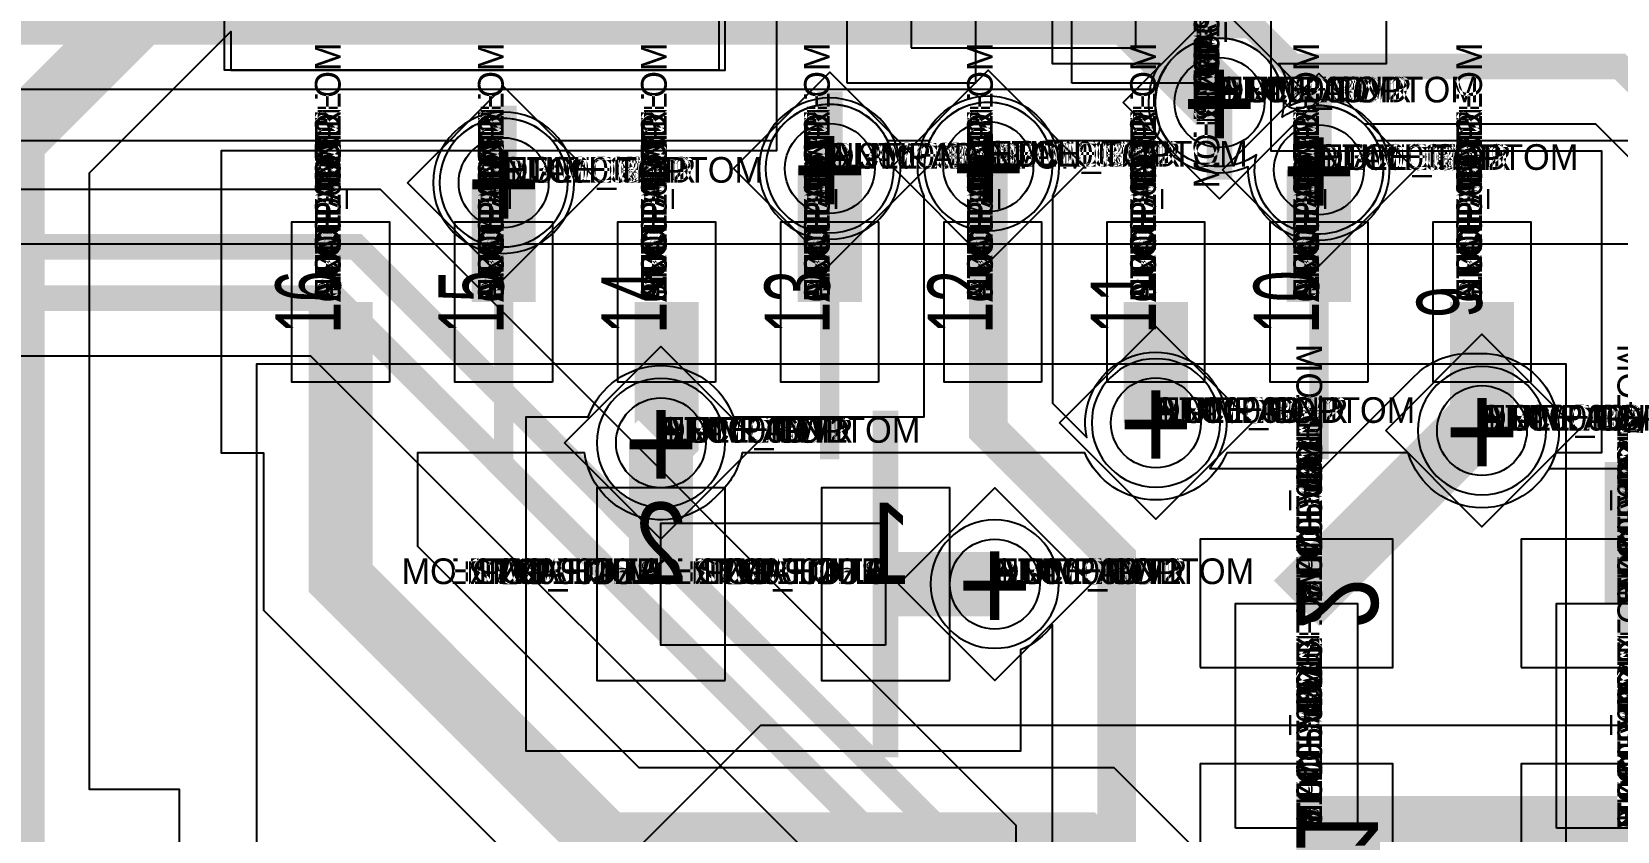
# Model space of a CAD drawing. Extents: x 0 to 323, y 0 to 320.
# Drawn here: x 97.61 to 109.96, y 222.28 to 228.51 of the extents above; entities that cross this region are included whole.
import ezdxf
from ezdxf.enums import TextEntityAlignment as Align

# ---------------------------------------------------------------- set-up
doc = ezdxf.new("R2010")
doc.units = 0
doc.header["$MEASUREMENT"] = 0
doc.layers.get('0').update_dxf_attribs({"linetype": 'CONTINUOUS'})
for name, color, linetype in [('CDN_FIGURES', 7, 'CONTINUOUS'), ('ETCH_BOTTOM', 7, 'CONTINUOUS'), ('ETCH_GND', 3, 'CONTINUOUS'), ('ETCH_INT1', 4, 'CONTINUOUS'), ('ETCH_INT2', 5, 'CONTINUOUS'), ('ETCH_PWR', 6, 'CONTINUOUS'), ('ETCH_TOP', 2, 'CONTINUOUS'), ('MANUFACTURING_NCLEGEND-1-6', 8, 'CONTINUOUS'), ('PACKAGE_GEOMETRY_ASSEMBLY_TOP', 11, 'CONTINUOUS'), ('PACKAGE_GEOMETRY_PIN_NUMBER', 9, 'CONTINUOUS')]:
    doc.layers.add(name, color=color, linetype=linetype)

# ---------------------------------------------------------------- blocks, each defined once
blk = doc.blocks.new('PAD_INFO')
for tag in ['SHAPE_TYPE', 'PAD_HEIGHT', 'PAD_LAYER', 'PAD_TYPE', 'PAD_WIDTH']:
    blk.add_attdef(tag, (0, 0), '', height=0.2)
at = {"flags": 2}
blk.add_attdef('CDN_TYPE', (0, 0), '', height=0.2, dxfattribs=at)
blk = doc.blocks.new('DRILL_INFO')
at = {"flags": 2}
blk.add_attdef('CDN_TYPE', (0, 0), '', height=0.2, dxfattribs=at)
for tag in ['FSHAPE', 'FCHAR', 'DRILL_HEIGHT', 'DIAMETER', 'PLATED', 'DRILL_WIDTH']:
    blk.add_attdef(tag, (0, 0), '', height=0.2)
blk = doc.blocks.new('VIA0700X0300')
at = {"layer": 'ETCH_BOTTOM'}
blk.add_circle((0, 0), 0.35, dxfattribs=at)
at = {"layer": 'ETCH_GND'}
blk.add_circle((0, 0), 0.35, dxfattribs=at)
at = {"layer": 'ETCH_INT1'}
blk.add_circle((0, 0), 0.35, dxfattribs=at)
at = {"layer": 'ETCH_INT2'}
blk.add_circle((0, 0), 0.35, dxfattribs=at)
at = {"layer": 'ETCH_PWR'}
blk.add_circle((0, 0), 0.35, dxfattribs=at)
at = {"layer": 'ETCH_TOP'}
blk.add_circle((0, 0), 0.35, dxfattribs=at)
ref = blk.add_blockref('PAD_INFO', (0, 0))
ref.add_attrib('PAD_LAYER', 'ETCH_TOP', (0, 0), dxfattribs={"height": 0.2})
ref.add_attrib('SHAPE_TYPE', 'NULL', (0, 0), dxfattribs={"height": 0.2})
ref.add_attrib('PAD_TYPE', 'ANTIPAD', (0, 0), dxfattribs={"height": 0.2})
ref.add_attrib('PAD_WIDTH', '0.000000', (0, 0), dxfattribs={"height": 0.2})
ref.add_attrib('PAD_HEIGHT', '0.000000', (0, 0), dxfattribs={"height": 0.2})
ref = blk.add_blockref('PAD_INFO', (0, 0))
ref.add_attrib('PAD_LAYER', 'ETCH_GND', (0, 0), dxfattribs={"height": 0.2})
ref.add_attrib('SHAPE_TYPE', 'NULL', (0, 0), dxfattribs={"height": 0.2})
ref.add_attrib('PAD_TYPE', 'ANTIPAD', (0, 0), dxfattribs={"height": 0.2})
ref.add_attrib('PAD_WIDTH', '0.000000', (0, 0), dxfattribs={"height": 0.2})
ref.add_attrib('PAD_HEIGHT', '0.000000', (0, 0), dxfattribs={"height": 0.2})
ref = blk.add_blockref('PAD_INFO', (0, 0))
ref.add_attrib('PAD_LAYER', 'ETCH_INT1', (0, 0), dxfattribs={"height": 0.2})
ref.add_attrib('SHAPE_TYPE', 'NULL', (0, 0), dxfattribs={"height": 0.2})
ref.add_attrib('PAD_TYPE', 'ANTIPAD', (0, 0), dxfattribs={"height": 0.2})
ref.add_attrib('PAD_WIDTH', '0.000000', (0, 0), dxfattribs={"height": 0.2})
ref.add_attrib('PAD_HEIGHT', '0.000000', (0, 0), dxfattribs={"height": 0.2})
ref = blk.add_blockref('PAD_INFO', (0, 0))
ref.add_attrib('PAD_LAYER', 'ETCH_INT2', (0, 0), dxfattribs={"height": 0.2})
ref.add_attrib('SHAPE_TYPE', 'NULL', (0, 0), dxfattribs={"height": 0.2})
ref.add_attrib('PAD_TYPE', 'ANTIPAD', (0, 0), dxfattribs={"height": 0.2})
ref.add_attrib('PAD_WIDTH', '0.000000', (0, 0), dxfattribs={"height": 0.2})
ref.add_attrib('PAD_HEIGHT', '0.000000', (0, 0), dxfattribs={"height": 0.2})
ref = blk.add_blockref('PAD_INFO', (0, 0))
ref.add_attrib('PAD_LAYER', 'ETCH_PWR', (0, 0), dxfattribs={"height": 0.2})
ref.add_attrib('SHAPE_TYPE', 'NULL', (0, 0), dxfattribs={"height": 0.2})
ref.add_attrib('PAD_TYPE', 'ANTIPAD', (0, 0), dxfattribs={"height": 0.2})
ref.add_attrib('PAD_WIDTH', '0.000000', (0, 0), dxfattribs={"height": 0.2})
ref.add_attrib('PAD_HEIGHT', '0.000000', (0, 0), dxfattribs={"height": 0.2})
ref = blk.add_blockref('PAD_INFO', (0, 0))
ref.add_attrib('PAD_LAYER', 'ETCH_BOTTOM', (0, 0), dxfattribs={"height": 0.2})
ref.add_attrib('SHAPE_TYPE', 'NULL', (0, 0), dxfattribs={"height": 0.2})
ref.add_attrib('PAD_TYPE', 'ANTIPAD', (0, 0), dxfattribs={"height": 0.2})
ref.add_attrib('PAD_WIDTH', '0.000000', (0, 0), dxfattribs={"height": 0.2})
ref.add_attrib('PAD_HEIGHT', '0.000000', (0, 0), dxfattribs={"height": 0.2})
ref = blk.add_blockref('PAD_INFO', (0, 0))
ref.add_attrib('PAD_LAYER', 'ETCH_TOP', (0, 0), dxfattribs={"height": 0.2})
ref.add_attrib('SHAPE_TYPE', 'NULL', (0, 0), dxfattribs={"height": 0.2})
ref.add_attrib('PAD_TYPE', 'THERMAL', (0, 0), dxfattribs={"height": 0.2})
ref.add_attrib('PAD_WIDTH', '0.000000', (0, 0), dxfattribs={"height": 0.2})
ref.add_attrib('PAD_HEIGHT', '0.000000', (0, 0), dxfattribs={"height": 0.2})
ref = blk.add_blockref('PAD_INFO', (0, 0))
ref.add_attrib('PAD_LAYER', 'ETCH_GND', (0, 0), dxfattribs={"height": 0.2})
ref.add_attrib('SHAPE_TYPE', 'NULL', (0, 0), dxfattribs={"height": 0.2})
ref.add_attrib('PAD_TYPE', 'THERMAL', (0, 0), dxfattribs={"height": 0.2})
ref.add_attrib('PAD_WIDTH', '0.000000', (0, 0), dxfattribs={"height": 0.2})
ref.add_attrib('PAD_HEIGHT', '0.000000', (0, 0), dxfattribs={"height": 0.2})
ref = blk.add_blockref('PAD_INFO', (0, 0))
ref.add_attrib('PAD_LAYER', 'ETCH_INT1', (0, 0), dxfattribs={"height": 0.2})
ref.add_attrib('SHAPE_TYPE', 'NULL', (0, 0), dxfattribs={"height": 0.2})
ref.add_attrib('PAD_TYPE', 'THERMAL', (0, 0), dxfattribs={"height": 0.2})
ref.add_attrib('PAD_WIDTH', '0.000000', (0, 0), dxfattribs={"height": 0.2})
ref.add_attrib('PAD_HEIGHT', '0.000000', (0, 0), dxfattribs={"height": 0.2})
ref = blk.add_blockref('PAD_INFO', (0, 0))
ref.add_attrib('PAD_LAYER', 'ETCH_INT2', (0, 0), dxfattribs={"height": 0.2})
ref.add_attrib('SHAPE_TYPE', 'NULL', (0, 0), dxfattribs={"height": 0.2})
ref.add_attrib('PAD_TYPE', 'THERMAL', (0, 0), dxfattribs={"height": 0.2})
ref.add_attrib('PAD_WIDTH', '0.000000', (0, 0), dxfattribs={"height": 0.2})
ref.add_attrib('PAD_HEIGHT', '0.000000', (0, 0), dxfattribs={"height": 0.2})
ref = blk.add_blockref('PAD_INFO', (0, 0))
ref.add_attrib('PAD_LAYER', 'ETCH_PWR', (0, 0), dxfattribs={"height": 0.2})
ref.add_attrib('SHAPE_TYPE', 'NULL', (0, 0), dxfattribs={"height": 0.2})
ref.add_attrib('PAD_TYPE', 'THERMAL', (0, 0), dxfattribs={"height": 0.2})
ref.add_attrib('PAD_WIDTH', '0.000000', (0, 0), dxfattribs={"height": 0.2})
ref.add_attrib('PAD_HEIGHT', '0.000000', (0, 0), dxfattribs={"height": 0.2})
ref = blk.add_blockref('PAD_INFO', (0, 0))
ref.add_attrib('PAD_LAYER', 'ETCH_BOTTOM', (0, 0), dxfattribs={"height": 0.2})
ref.add_attrib('SHAPE_TYPE', 'NULL', (0, 0), dxfattribs={"height": 0.2})
ref.add_attrib('PAD_TYPE', 'THERMAL', (0, 0), dxfattribs={"height": 0.2})
ref.add_attrib('PAD_WIDTH', '0.000000', (0, 0), dxfattribs={"height": 0.2})
ref.add_attrib('PAD_HEIGHT', '0.000000', (0, 0), dxfattribs={"height": 0.2})
ref = blk.add_blockref('PAD_INFO', (0, 0))
ref.add_attrib('PAD_LAYER', 'ETCH_TOP', (0, 0), dxfattribs={"height": 0.2})
ref.add_attrib('SHAPE_TYPE', 'CIRCLE', (0, 0), dxfattribs={"height": 0.2})
ref.add_attrib('PAD_TYPE', 'REGULAR', (0, 0), dxfattribs={"height": 0.2})
ref.add_attrib('PAD_WIDTH', '0.700000', (0, 0), dxfattribs={"height": 0.2})
ref.add_attrib('PAD_HEIGHT', '0.700000', (0, 0), dxfattribs={"height": 0.2})
ref = blk.add_blockref('PAD_INFO', (0, 0))
ref.add_attrib('PAD_LAYER', 'ETCH_GND', (0, 0), dxfattribs={"height": 0.2})
ref.add_attrib('SHAPE_TYPE', 'CIRCLE', (0, 0), dxfattribs={"height": 0.2})
ref.add_attrib('PAD_TYPE', 'REGULAR', (0, 0), dxfattribs={"height": 0.2})
ref.add_attrib('PAD_WIDTH', '0.700000', (0, 0), dxfattribs={"height": 0.2})
ref.add_attrib('PAD_HEIGHT', '0.700000', (0, 0), dxfattribs={"height": 0.2})
ref = blk.add_blockref('PAD_INFO', (0, 0))
ref.add_attrib('PAD_LAYER', 'ETCH_INT1', (0, 0), dxfattribs={"height": 0.2})
ref.add_attrib('SHAPE_TYPE', 'CIRCLE', (0, 0), dxfattribs={"height": 0.2})
ref.add_attrib('PAD_TYPE', 'REGULAR', (0, 0), dxfattribs={"height": 0.2})
ref.add_attrib('PAD_WIDTH', '0.700000', (0, 0), dxfattribs={"height": 0.2})
ref.add_attrib('PAD_HEIGHT', '0.700000', (0, 0), dxfattribs={"height": 0.2})
ref = blk.add_blockref('PAD_INFO', (0, 0))
ref.add_attrib('PAD_LAYER', 'ETCH_INT2', (0, 0), dxfattribs={"height": 0.2})
ref.add_attrib('SHAPE_TYPE', 'CIRCLE', (0, 0), dxfattribs={"height": 0.2})
ref.add_attrib('PAD_TYPE', 'REGULAR', (0, 0), dxfattribs={"height": 0.2})
ref.add_attrib('PAD_WIDTH', '0.700000', (0, 0), dxfattribs={"height": 0.2})
ref.add_attrib('PAD_HEIGHT', '0.700000', (0, 0), dxfattribs={"height": 0.2})
ref = blk.add_blockref('PAD_INFO', (0, 0))
ref.add_attrib('PAD_LAYER', 'ETCH_PWR', (0, 0), dxfattribs={"height": 0.2})
ref.add_attrib('SHAPE_TYPE', 'CIRCLE', (0, 0), dxfattribs={"height": 0.2})
ref.add_attrib('PAD_TYPE', 'REGULAR', (0, 0), dxfattribs={"height": 0.2})
ref.add_attrib('PAD_WIDTH', '0.700000', (0, 0), dxfattribs={"height": 0.2})
ref.add_attrib('PAD_HEIGHT', '0.700000', (0, 0), dxfattribs={"height": 0.2})
ref = blk.add_blockref('PAD_INFO', (0, 0))
ref.add_attrib('PAD_LAYER', 'ETCH_BOTTOM', (0, 0), dxfattribs={"height": 0.2})
ref.add_attrib('SHAPE_TYPE', 'CIRCLE', (0, 0), dxfattribs={"height": 0.2})
ref.add_attrib('PAD_TYPE', 'REGULAR', (0, 0), dxfattribs={"height": 0.2})
ref.add_attrib('PAD_WIDTH', '0.700000', (0, 0), dxfattribs={"height": 0.2})
ref.add_attrib('PAD_HEIGHT', '0.700000', (0, 0), dxfattribs={"height": 0.2})
ref = blk.add_blockref('DRILL_INFO', (0, 0))
ref.add_attrib('DIAMETER', '0.300000', (0, 0), dxfattribs={"height": 0.2})
ref.add_attrib('PLATED', 'PLATED', (0, 0), dxfattribs={"height": 0.2})
ref.add_attrib('FSHAPE', 'DIAMOND', (0, 0), dxfattribs={"height": 0.2})
ref.add_attrib('FCHAR', '+', (0, 0), dxfattribs={"height": 0.2})
ref.add_attrib('DRILL_WIDTH', '1.500000', (0, 0), dxfattribs={"height": 0.2})
ref.add_attrib('DRILL_HEIGHT', '1.500000', (0, 0), dxfattribs={"height": 0.2})
for tag in ['CDN_TYPE', 'PIN']:
    blk.add_attdef(tag, (0, 0), '', height=0.2)
at = {"flags": 2}
for tag in ['PSTKNAME', 'BBV']:
    blk.add_attdef(tag, (0, 0), '', height=0.2, dxfattribs=at)
blk = doc.blocks.new('FIGURE_DIAMOND')
at = {"layer": 'CDN_FIGURES'}
blk.add_lwpolyline([(-0.5, 0), (0, 0.5), (0.5, 0), (0, -0.5)], close=True, dxfattribs=at)
blk = doc.blocks.new('RC1000X1500TS')
at = {"layer": 'ETCH_TOP'}
blk.add_lwpolyline([(-0.5, -0.75), (-0.5, 0.75), (0.5, 0.75), (0.5, -0.75)], close=True, dxfattribs=at)
ref = blk.add_blockref('PAD_INFO', (0, 0))
ref.add_attrib('PAD_LAYER', 'ETCH_TOP', (0, 0), dxfattribs={"height": 0.2})
ref.add_attrib('SHAPE_TYPE', 'NULL', (0, 0), dxfattribs={"height": 0.2})
ref.add_attrib('PAD_TYPE', 'ANTIPAD', (0, 0), dxfattribs={"height": 0.2})
ref.add_attrib('PAD_WIDTH', '0.000000', (0, 0), dxfattribs={"height": 0.2})
ref.add_attrib('PAD_HEIGHT', '0.000000', (0, 0), dxfattribs={"height": 0.2})
ref = blk.add_blockref('PAD_INFO', (0, 0))
ref.add_attrib('PAD_LAYER', 'ETCH_GND', (0, 0), dxfattribs={"height": 0.2})
ref.add_attrib('SHAPE_TYPE', 'NULL', (0, 0), dxfattribs={"height": 0.2})
ref.add_attrib('PAD_TYPE', 'ANTIPAD', (0, 0), dxfattribs={"height": 0.2})
ref.add_attrib('PAD_WIDTH', '0.000000', (0, 0), dxfattribs={"height": 0.2})
ref.add_attrib('PAD_HEIGHT', '0.000000', (0, 0), dxfattribs={"height": 0.2})
ref = blk.add_blockref('PAD_INFO', (0, 0))
ref.add_attrib('PAD_LAYER', 'ETCH_INT1', (0, 0), dxfattribs={"height": 0.2})
ref.add_attrib('SHAPE_TYPE', 'NULL', (0, 0), dxfattribs={"height": 0.2})
ref.add_attrib('PAD_TYPE', 'ANTIPAD', (0, 0), dxfattribs={"height": 0.2})
ref.add_attrib('PAD_WIDTH', '0.000000', (0, 0), dxfattribs={"height": 0.2})
ref.add_attrib('PAD_HEIGHT', '0.000000', (0, 0), dxfattribs={"height": 0.2})
ref = blk.add_blockref('PAD_INFO', (0, 0))
ref.add_attrib('PAD_LAYER', 'ETCH_INT2', (0, 0), dxfattribs={"height": 0.2})
ref.add_attrib('SHAPE_TYPE', 'NULL', (0, 0), dxfattribs={"height": 0.2})
ref.add_attrib('PAD_TYPE', 'ANTIPAD', (0, 0), dxfattribs={"height": 0.2})
ref.add_attrib('PAD_WIDTH', '0.000000', (0, 0), dxfattribs={"height": 0.2})
ref.add_attrib('PAD_HEIGHT', '0.000000', (0, 0), dxfattribs={"height": 0.2})
ref = blk.add_blockref('PAD_INFO', (0, 0))
ref.add_attrib('PAD_LAYER', 'ETCH_PWR', (0, 0), dxfattribs={"height": 0.2})
ref.add_attrib('SHAPE_TYPE', 'NULL', (0, 0), dxfattribs={"height": 0.2})
ref.add_attrib('PAD_TYPE', 'ANTIPAD', (0, 0), dxfattribs={"height": 0.2})
ref.add_attrib('PAD_WIDTH', '0.000000', (0, 0), dxfattribs={"height": 0.2})
ref.add_attrib('PAD_HEIGHT', '0.000000', (0, 0), dxfattribs={"height": 0.2})
ref = blk.add_blockref('PAD_INFO', (0, 0))
ref.add_attrib('PAD_LAYER', 'ETCH_BOTTOM', (0, 0), dxfattribs={"height": 0.2})
ref.add_attrib('SHAPE_TYPE', 'NULL', (0, 0), dxfattribs={"height": 0.2})
ref.add_attrib('PAD_TYPE', 'ANTIPAD', (0, 0), dxfattribs={"height": 0.2})
ref.add_attrib('PAD_WIDTH', '0.000000', (0, 0), dxfattribs={"height": 0.2})
ref.add_attrib('PAD_HEIGHT', '0.000000', (0, 0), dxfattribs={"height": 0.2})
ref = blk.add_blockref('PAD_INFO', (0, 0))
ref.add_attrib('PAD_LAYER', 'ETCH_TOP', (0, 0), dxfattribs={"height": 0.2})
ref.add_attrib('SHAPE_TYPE', 'NULL', (0, 0), dxfattribs={"height": 0.2})
ref.add_attrib('PAD_TYPE', 'THERMAL', (0, 0), dxfattribs={"height": 0.2})
ref.add_attrib('PAD_WIDTH', '0.000000', (0, 0), dxfattribs={"height": 0.2})
ref.add_attrib('PAD_HEIGHT', '0.000000', (0, 0), dxfattribs={"height": 0.2})
ref = blk.add_blockref('PAD_INFO', (0, 0))
ref.add_attrib('PAD_LAYER', 'ETCH_GND', (0, 0), dxfattribs={"height": 0.2})
ref.add_attrib('SHAPE_TYPE', 'NULL', (0, 0), dxfattribs={"height": 0.2})
ref.add_attrib('PAD_TYPE', 'THERMAL', (0, 0), dxfattribs={"height": 0.2})
ref.add_attrib('PAD_WIDTH', '0.000000', (0, 0), dxfattribs={"height": 0.2})
ref.add_attrib('PAD_HEIGHT', '0.000000', (0, 0), dxfattribs={"height": 0.2})
ref = blk.add_blockref('PAD_INFO', (0, 0))
ref.add_attrib('PAD_LAYER', 'ETCH_INT1', (0, 0), dxfattribs={"height": 0.2})
ref.add_attrib('SHAPE_TYPE', 'NULL', (0, 0), dxfattribs={"height": 0.2})
ref.add_attrib('PAD_TYPE', 'THERMAL', (0, 0), dxfattribs={"height": 0.2})
ref.add_attrib('PAD_WIDTH', '0.000000', (0, 0), dxfattribs={"height": 0.2})
ref.add_attrib('PAD_HEIGHT', '0.000000', (0, 0), dxfattribs={"height": 0.2})
ref = blk.add_blockref('PAD_INFO', (0, 0))
ref.add_attrib('PAD_LAYER', 'ETCH_INT2', (0, 0), dxfattribs={"height": 0.2})
ref.add_attrib('SHAPE_TYPE', 'NULL', (0, 0), dxfattribs={"height": 0.2})
ref.add_attrib('PAD_TYPE', 'THERMAL', (0, 0), dxfattribs={"height": 0.2})
ref.add_attrib('PAD_WIDTH', '0.000000', (0, 0), dxfattribs={"height": 0.2})
ref.add_attrib('PAD_HEIGHT', '0.000000', (0, 0), dxfattribs={"height": 0.2})
ref = blk.add_blockref('PAD_INFO', (0, 0))
ref.add_attrib('PAD_LAYER', 'ETCH_PWR', (0, 0), dxfattribs={"height": 0.2})
ref.add_attrib('SHAPE_TYPE', 'NULL', (0, 0), dxfattribs={"height": 0.2})
ref.add_attrib('PAD_TYPE', 'THERMAL', (0, 0), dxfattribs={"height": 0.2})
ref.add_attrib('PAD_WIDTH', '0.000000', (0, 0), dxfattribs={"height": 0.2})
ref.add_attrib('PAD_HEIGHT', '0.000000', (0, 0), dxfattribs={"height": 0.2})
ref = blk.add_blockref('PAD_INFO', (0, 0))
ref.add_attrib('PAD_LAYER', 'ETCH_BOTTOM', (0, 0), dxfattribs={"height": 0.2})
ref.add_attrib('SHAPE_TYPE', 'NULL', (0, 0), dxfattribs={"height": 0.2})
ref.add_attrib('PAD_TYPE', 'THERMAL', (0, 0), dxfattribs={"height": 0.2})
ref.add_attrib('PAD_WIDTH', '0.000000', (0, 0), dxfattribs={"height": 0.2})
ref.add_attrib('PAD_HEIGHT', '0.000000', (0, 0), dxfattribs={"height": 0.2})
ref = blk.add_blockref('PAD_INFO', (0, 0))
ref.add_attrib('PAD_LAYER', 'ETCH_GND', (0, 0), dxfattribs={"height": 0.2})
ref.add_attrib('SHAPE_TYPE', 'NULL', (0, 0), dxfattribs={"height": 0.2})
ref.add_attrib('PAD_TYPE', 'REGULAR', (0, 0), dxfattribs={"height": 0.2})
ref.add_attrib('PAD_WIDTH', '0.000000', (0, 0), dxfattribs={"height": 0.2})
ref.add_attrib('PAD_HEIGHT', '0.000000', (0, 0), dxfattribs={"height": 0.2})
ref = blk.add_blockref('PAD_INFO', (0, 0))
ref.add_attrib('PAD_LAYER', 'ETCH_INT1', (0, 0), dxfattribs={"height": 0.2})
ref.add_attrib('SHAPE_TYPE', 'NULL', (0, 0), dxfattribs={"height": 0.2})
ref.add_attrib('PAD_TYPE', 'REGULAR', (0, 0), dxfattribs={"height": 0.2})
ref.add_attrib('PAD_WIDTH', '0.000000', (0, 0), dxfattribs={"height": 0.2})
ref.add_attrib('PAD_HEIGHT', '0.000000', (0, 0), dxfattribs={"height": 0.2})
ref = blk.add_blockref('PAD_INFO', (0, 0))
ref.add_attrib('PAD_LAYER', 'ETCH_INT2', (0, 0), dxfattribs={"height": 0.2})
ref.add_attrib('SHAPE_TYPE', 'NULL', (0, 0), dxfattribs={"height": 0.2})
ref.add_attrib('PAD_TYPE', 'REGULAR', (0, 0), dxfattribs={"height": 0.2})
ref.add_attrib('PAD_WIDTH', '0.000000', (0, 0), dxfattribs={"height": 0.2})
ref.add_attrib('PAD_HEIGHT', '0.000000', (0, 0), dxfattribs={"height": 0.2})
ref = blk.add_blockref('PAD_INFO', (0, 0))
ref.add_attrib('PAD_LAYER', 'ETCH_PWR', (0, 0), dxfattribs={"height": 0.2})
ref.add_attrib('SHAPE_TYPE', 'NULL', (0, 0), dxfattribs={"height": 0.2})
ref.add_attrib('PAD_TYPE', 'REGULAR', (0, 0), dxfattribs={"height": 0.2})
ref.add_attrib('PAD_WIDTH', '0.000000', (0, 0), dxfattribs={"height": 0.2})
ref.add_attrib('PAD_HEIGHT', '0.000000', (0, 0), dxfattribs={"height": 0.2})
ref = blk.add_blockref('PAD_INFO', (0, 0))
ref.add_attrib('PAD_LAYER', 'ETCH_BOTTOM', (0, 0), dxfattribs={"height": 0.2})
ref.add_attrib('SHAPE_TYPE', 'NULL', (0, 0), dxfattribs={"height": 0.2})
ref.add_attrib('PAD_TYPE', 'REGULAR', (0, 0), dxfattribs={"height": 0.2})
ref.add_attrib('PAD_WIDTH', '0.000000', (0, 0), dxfattribs={"height": 0.2})
ref.add_attrib('PAD_HEIGHT', '0.000000', (0, 0), dxfattribs={"height": 0.2})
ref = blk.add_blockref('DRILL_INFO', (0, 0))
ref.add_attrib('DIAMETER', '0.000000', (0, 0), dxfattribs={"height": 0.2})
ref.add_attrib('PLATED', 'PLATED', (0, 0), dxfattribs={"height": 0.2})
ref.add_attrib('FSHAPE', 'NULL', (0, 0), dxfattribs={"height": 0.2})
ref.add_attrib('DRILL_WIDTH', '0.000000', (0, 0), dxfattribs={"height": 0.2})
ref.add_attrib('DRILL_HEIGHT', '0.000000', (0, 0), dxfattribs={"height": 0.2})
ref = blk.add_blockref('PAD_INFO', (0, 0))
ref.add_attrib('PAD_LAYER', 'ETCH_TOP', (0, 0), dxfattribs={"height": 0.2})
ref.add_attrib('SHAPE_TYPE', 'RECTANGLE', (0, 0), dxfattribs={"height": 0.2})
ref.add_attrib('PAD_TYPE', 'REGULAR', (0, 0), dxfattribs={"height": 0.2})
ref.add_attrib('PAD_WIDTH', '1.000000', (0, 0), dxfattribs={"height": 0.2})
ref.add_attrib('PAD_HEIGHT', '1.500000', (0, 0), dxfattribs={"height": 0.2})
for tag in ['CDN_TYPE', 'PIN']:
    blk.add_attdef(tag, (0, 0), '', height=0.2)
at = {"flags": 2}
for tag in ['PSTKNAME', 'BBV']:
    blk.add_attdef(tag, (0, 0), '', height=0.2, dxfattribs=at)
blk = doc.blocks.new('F56')
at = {"layer": 'PACKAGE_GEOMETRY_ASSEMBLY_TOP'}
blk.add_lwpolyline([(0, -0.475), (1.75, -0.475), (1.75, 0.475), (0, 0.475)], close=True, dxfattribs=at)
at = {"layer": 'ETCH_TOP'}
ref = blk.add_blockref('RC1000X1500TS', (0, 0), dxfattribs=at)
ref.add_attrib('CDN_TYPE', 'PIN', (0, 0), dxfattribs={"height": 0.2})
ref.add_attrib('PIN', '1', (0, 0), dxfattribs={"height": 0.2})
ref = blk.add_blockref('RC1000X1500TS', (1.75, 0), dxfattribs=at)
ref.add_attrib('CDN_TYPE', 'PIN', (0, 0), dxfattribs={"height": 0.2})
ref.add_attrib('PIN', '2', (0, 0), dxfattribs={"height": 0.2})
at = {"flags": 2}
for tag in ['SYMBOL_TYPE', 'CDN_TYPE', 'REFDES']:
    blk.add_attdef(tag, (0, 0), '', height=0.2, dxfattribs=at)
blk = doc.blocks.new('RC1250X0760TS')
at = {"layer": 'ETCH_TOP'}
blk.add_lwpolyline([(-0.625, -0.38), (-0.625, 0.38), (0.625, 0.38), (0.625, -0.38)], close=True, dxfattribs=at)
ref = blk.add_blockref('PAD_INFO', (0, 0))
ref.add_attrib('PAD_LAYER', 'ETCH_TOP', (0, 0), dxfattribs={"height": 0.2})
ref.add_attrib('SHAPE_TYPE', 'NULL', (0, 0), dxfattribs={"height": 0.2})
ref.add_attrib('PAD_TYPE', 'ANTIPAD', (0, 0), dxfattribs={"height": 0.2})
ref.add_attrib('PAD_WIDTH', '0.000000', (0, 0), dxfattribs={"height": 0.2})
ref.add_attrib('PAD_HEIGHT', '0.000000', (0, 0), dxfattribs={"height": 0.2})
ref = blk.add_blockref('PAD_INFO', (0, 0))
ref.add_attrib('PAD_LAYER', 'ETCH_GND', (0, 0), dxfattribs={"height": 0.2})
ref.add_attrib('SHAPE_TYPE', 'NULL', (0, 0), dxfattribs={"height": 0.2})
ref.add_attrib('PAD_TYPE', 'ANTIPAD', (0, 0), dxfattribs={"height": 0.2})
ref.add_attrib('PAD_WIDTH', '0.000000', (0, 0), dxfattribs={"height": 0.2})
ref.add_attrib('PAD_HEIGHT', '0.000000', (0, 0), dxfattribs={"height": 0.2})
ref = blk.add_blockref('PAD_INFO', (0, 0))
ref.add_attrib('PAD_LAYER', 'ETCH_INT1', (0, 0), dxfattribs={"height": 0.2})
ref.add_attrib('SHAPE_TYPE', 'NULL', (0, 0), dxfattribs={"height": 0.2})
ref.add_attrib('PAD_TYPE', 'ANTIPAD', (0, 0), dxfattribs={"height": 0.2})
ref.add_attrib('PAD_WIDTH', '0.000000', (0, 0), dxfattribs={"height": 0.2})
ref.add_attrib('PAD_HEIGHT', '0.000000', (0, 0), dxfattribs={"height": 0.2})
ref = blk.add_blockref('PAD_INFO', (0, 0))
ref.add_attrib('PAD_LAYER', 'ETCH_INT2', (0, 0), dxfattribs={"height": 0.2})
ref.add_attrib('SHAPE_TYPE', 'NULL', (0, 0), dxfattribs={"height": 0.2})
ref.add_attrib('PAD_TYPE', 'ANTIPAD', (0, 0), dxfattribs={"height": 0.2})
ref.add_attrib('PAD_WIDTH', '0.000000', (0, 0), dxfattribs={"height": 0.2})
ref.add_attrib('PAD_HEIGHT', '0.000000', (0, 0), dxfattribs={"height": 0.2})
ref = blk.add_blockref('PAD_INFO', (0, 0))
ref.add_attrib('PAD_LAYER', 'ETCH_PWR', (0, 0), dxfattribs={"height": 0.2})
ref.add_attrib('SHAPE_TYPE', 'NULL', (0, 0), dxfattribs={"height": 0.2})
ref.add_attrib('PAD_TYPE', 'ANTIPAD', (0, 0), dxfattribs={"height": 0.2})
ref.add_attrib('PAD_WIDTH', '0.000000', (0, 0), dxfattribs={"height": 0.2})
ref.add_attrib('PAD_HEIGHT', '0.000000', (0, 0), dxfattribs={"height": 0.2})
ref = blk.add_blockref('PAD_INFO', (0, 0))
ref.add_attrib('PAD_LAYER', 'ETCH_BOTTOM', (0, 0), dxfattribs={"height": 0.2})
ref.add_attrib('SHAPE_TYPE', 'NULL', (0, 0), dxfattribs={"height": 0.2})
ref.add_attrib('PAD_TYPE', 'ANTIPAD', (0, 0), dxfattribs={"height": 0.2})
ref.add_attrib('PAD_WIDTH', '0.000000', (0, 0), dxfattribs={"height": 0.2})
ref.add_attrib('PAD_HEIGHT', '0.000000', (0, 0), dxfattribs={"height": 0.2})
ref = blk.add_blockref('PAD_INFO', (0, 0))
ref.add_attrib('PAD_LAYER', 'ETCH_TOP', (0, 0), dxfattribs={"height": 0.2})
ref.add_attrib('SHAPE_TYPE', 'NULL', (0, 0), dxfattribs={"height": 0.2})
ref.add_attrib('PAD_TYPE', 'THERMAL', (0, 0), dxfattribs={"height": 0.2})
ref.add_attrib('PAD_WIDTH', '0.000000', (0, 0), dxfattribs={"height": 0.2})
ref.add_attrib('PAD_HEIGHT', '0.000000', (0, 0), dxfattribs={"height": 0.2})
ref = blk.add_blockref('PAD_INFO', (0, 0))
ref.add_attrib('PAD_LAYER', 'ETCH_GND', (0, 0), dxfattribs={"height": 0.2})
ref.add_attrib('SHAPE_TYPE', 'NULL', (0, 0), dxfattribs={"height": 0.2})
ref.add_attrib('PAD_TYPE', 'THERMAL', (0, 0), dxfattribs={"height": 0.2})
ref.add_attrib('PAD_WIDTH', '0.000000', (0, 0), dxfattribs={"height": 0.2})
ref.add_attrib('PAD_HEIGHT', '0.000000', (0, 0), dxfattribs={"height": 0.2})
ref = blk.add_blockref('PAD_INFO', (0, 0))
ref.add_attrib('PAD_LAYER', 'ETCH_INT1', (0, 0), dxfattribs={"height": 0.2})
ref.add_attrib('SHAPE_TYPE', 'NULL', (0, 0), dxfattribs={"height": 0.2})
ref.add_attrib('PAD_TYPE', 'THERMAL', (0, 0), dxfattribs={"height": 0.2})
ref.add_attrib('PAD_WIDTH', '0.000000', (0, 0), dxfattribs={"height": 0.2})
ref.add_attrib('PAD_HEIGHT', '0.000000', (0, 0), dxfattribs={"height": 0.2})
ref = blk.add_blockref('PAD_INFO', (0, 0))
ref.add_attrib('PAD_LAYER', 'ETCH_INT2', (0, 0), dxfattribs={"height": 0.2})
ref.add_attrib('SHAPE_TYPE', 'NULL', (0, 0), dxfattribs={"height": 0.2})
ref.add_attrib('PAD_TYPE', 'THERMAL', (0, 0), dxfattribs={"height": 0.2})
ref.add_attrib('PAD_WIDTH', '0.000000', (0, 0), dxfattribs={"height": 0.2})
ref.add_attrib('PAD_HEIGHT', '0.000000', (0, 0), dxfattribs={"height": 0.2})
ref = blk.add_blockref('PAD_INFO', (0, 0))
ref.add_attrib('PAD_LAYER', 'ETCH_PWR', (0, 0), dxfattribs={"height": 0.2})
ref.add_attrib('SHAPE_TYPE', 'NULL', (0, 0), dxfattribs={"height": 0.2})
ref.add_attrib('PAD_TYPE', 'THERMAL', (0, 0), dxfattribs={"height": 0.2})
ref.add_attrib('PAD_WIDTH', '0.000000', (0, 0), dxfattribs={"height": 0.2})
ref.add_attrib('PAD_HEIGHT', '0.000000', (0, 0), dxfattribs={"height": 0.2})
ref = blk.add_blockref('PAD_INFO', (0, 0))
ref.add_attrib('PAD_LAYER', 'ETCH_BOTTOM', (0, 0), dxfattribs={"height": 0.2})
ref.add_attrib('SHAPE_TYPE', 'NULL', (0, 0), dxfattribs={"height": 0.2})
ref.add_attrib('PAD_TYPE', 'THERMAL', (0, 0), dxfattribs={"height": 0.2})
ref.add_attrib('PAD_WIDTH', '0.000000', (0, 0), dxfattribs={"height": 0.2})
ref.add_attrib('PAD_HEIGHT', '0.000000', (0, 0), dxfattribs={"height": 0.2})
ref = blk.add_blockref('PAD_INFO', (0, 0))
ref.add_attrib('PAD_LAYER', 'ETCH_TOP', (0, 0), dxfattribs={"height": 0.2})
ref.add_attrib('SHAPE_TYPE', 'RECTANGLE', (0, 0), dxfattribs={"height": 0.2})
ref.add_attrib('PAD_TYPE', 'REGULAR', (0, 0), dxfattribs={"height": 0.2})
ref.add_attrib('PAD_WIDTH', '1.250000', (0, 0), dxfattribs={"height": 0.2})
ref.add_attrib('PAD_HEIGHT', '0.760000', (0, 0), dxfattribs={"height": 0.2})
ref = blk.add_blockref('PAD_INFO', (0, 0))
ref.add_attrib('PAD_LAYER', 'ETCH_GND', (0, 0), dxfattribs={"height": 0.2})
ref.add_attrib('SHAPE_TYPE', 'NULL', (0, 0), dxfattribs={"height": 0.2})
ref.add_attrib('PAD_TYPE', 'REGULAR', (0, 0), dxfattribs={"height": 0.2})
ref.add_attrib('PAD_WIDTH', '0.000000', (0, 0), dxfattribs={"height": 0.2})
ref.add_attrib('PAD_HEIGHT', '0.000000', (0, 0), dxfattribs={"height": 0.2})
ref = blk.add_blockref('PAD_INFO', (0, 0))
ref.add_attrib('PAD_LAYER', 'ETCH_INT1', (0, 0), dxfattribs={"height": 0.2})
ref.add_attrib('SHAPE_TYPE', 'NULL', (0, 0), dxfattribs={"height": 0.2})
ref.add_attrib('PAD_TYPE', 'REGULAR', (0, 0), dxfattribs={"height": 0.2})
ref.add_attrib('PAD_WIDTH', '0.000000', (0, 0), dxfattribs={"height": 0.2})
ref.add_attrib('PAD_HEIGHT', '0.000000', (0, 0), dxfattribs={"height": 0.2})
ref = blk.add_blockref('PAD_INFO', (0, 0))
ref.add_attrib('PAD_LAYER', 'ETCH_INT2', (0, 0), dxfattribs={"height": 0.2})
ref.add_attrib('SHAPE_TYPE', 'NULL', (0, 0), dxfattribs={"height": 0.2})
ref.add_attrib('PAD_TYPE', 'REGULAR', (0, 0), dxfattribs={"height": 0.2})
ref.add_attrib('PAD_WIDTH', '0.000000', (0, 0), dxfattribs={"height": 0.2})
ref.add_attrib('PAD_HEIGHT', '0.000000', (0, 0), dxfattribs={"height": 0.2})
ref = blk.add_blockref('PAD_INFO', (0, 0))
ref.add_attrib('PAD_LAYER', 'ETCH_PWR', (0, 0), dxfattribs={"height": 0.2})
ref.add_attrib('SHAPE_TYPE', 'NULL', (0, 0), dxfattribs={"height": 0.2})
ref.add_attrib('PAD_TYPE', 'REGULAR', (0, 0), dxfattribs={"height": 0.2})
ref.add_attrib('PAD_WIDTH', '0.000000', (0, 0), dxfattribs={"height": 0.2})
ref.add_attrib('PAD_HEIGHT', '0.000000', (0, 0), dxfattribs={"height": 0.2})
ref = blk.add_blockref('PAD_INFO', (0, 0))
ref.add_attrib('PAD_LAYER', 'ETCH_BOTTOM', (0, 0), dxfattribs={"height": 0.2})
ref.add_attrib('SHAPE_TYPE', 'NULL', (0, 0), dxfattribs={"height": 0.2})
ref.add_attrib('PAD_TYPE', 'REGULAR', (0, 0), dxfattribs={"height": 0.2})
ref.add_attrib('PAD_WIDTH', '0.000000', (0, 0), dxfattribs={"height": 0.2})
ref.add_attrib('PAD_HEIGHT', '0.000000', (0, 0), dxfattribs={"height": 0.2})
ref = blk.add_blockref('DRILL_INFO', (0, 0))
ref.add_attrib('DIAMETER', '0.000000', (0, 0), dxfattribs={"height": 0.2})
ref.add_attrib('PLATED', 'PLATED', (0, 0), dxfattribs={"height": 0.2})
ref.add_attrib('FSHAPE', 'NULL', (0, 0), dxfattribs={"height": 0.2})
ref.add_attrib('DRILL_WIDTH', '0.000000', (0, 0), dxfattribs={"height": 0.2})
ref.add_attrib('DRILL_HEIGHT', '0.000000', (0, 0), dxfattribs={"height": 0.2})
for tag in ['CDN_TYPE', 'PIN']:
    blk.add_attdef(tag, (0, 0), '', height=0.2)
at = {"flags": 2}
for tag in ['PSTKNAME', 'BBV']:
    blk.add_attdef(tag, (0, 0), '', height=0.2, dxfattribs=at)
blk = doc.blocks.new('SO-16W')
at = {"layer": 'PACKAGE_GEOMETRY_ASSEMBLY_TOP'}
blk.add_lwpolyline([(-4.113, -5.1), (4.113, -5.1), (4.113, 5.1), (-4.113, 5.1)], close=True, dxfattribs=at)
at = {"layer": 'ETCH_TOP'}
for p in [(4.596, 4.445), (4.596, 3.175), (4.596, 1.905), (4.596, 0.635), (4.596, -4.445), (4.596, -0.635), (4.596, -3.175), (4.596, -1.905)]:
    blk.add_blockref('RC1250X0760TS', p, dxfattribs=at)
at = {"flags": 2}
for tag in ['SYMBOL_TYPE', 'CDN_TYPE', 'REFDES']:
    blk.add_attdef(tag, (0, 0), '', height=0.2, dxfattribs=at)

msp = doc.modelspace()

# ---------------------------------------------------------------- linework, layer by layer
at = {"layer": 'ETCH_BOTTOM'}
for points in [[(102.963, 228.205), (99.113, 228.205), (99.113, 228.94, -0.572071), (98.916, 229.955), (98.742, 229.955, -0.755811), (97.683, 229.955), (96.913, 229.955), (96.913, 233.806), (99.513, 233.806), (99.513, 233.256), (99.663, 233.256, -1), (99.663, 232.055), (99.513, 232.055), (99.513, 230.806), (102.963, 230.806), (102.963, 230.071, -0.707037), (102.963, 228.94)], [(104.378, 227.44, 1), (103.278, 227.44, 1)], [(101.838, 227.33, 1), (100.738, 227.33, 1)]]:
    msp.add_lwpolyline(points, format="xyb", close=True, dxfattribs=at)
for points, format in [([(108.163, 228.793), (108.163, 228.255), (107.324, 228.255, -0.155932), (107.412, 227.932, -3.522539), (107.088, 227.454, -0.748253), (106.401, 228.255), (105.563, 228.255), (105.563, 232.106)], "xyb"), ([(103.828, 227.44, 0.2, 0.2, 0), (103.828, 228.041, 0.2, 0.2, 0)], "xyseb"), ([(107.638, 227.43, 0.2, 0.2, 0), (107.638, 228.031, 0.2, 0.2, 0)], "xyseb"), ([(101.288, 227.33, 0.2, 0.2, 0), (101.288, 227.931, 0.2, 0.2, 0)], "xyseb"), ([(112.12, 219.705), (107.681, 219.705), (105.563, 221.824), (105.563, 223.889, -0.147411), (105.313, 223.693), (105.313, 222.905), (101.463, 222.905), (101.463, 225.506), (101.947, 225.506, -0.707037), (103.078, 225.506), (104.563, 225.506), (104.563, 227.226, -1.558329), (105.563, 227.226), (105.563, 225.613), (105.83, 225.346, -1.603804), (106.788, 225.106), (107.664, 225.106), (108.383, 225.825, -0.198912), (108.808, 226.001), (108.908, 226.001, -0.574072), (109.43, 225.106), (110.552, 225.106, -1.30201)], "xyb"), ([(106.863, 227.355, 0.2, 0.2, 0), (106.863, 227.955, 0.2, 0.2, 0)], "xyseb"), ([(103.828, 226.84, 0.2, 0.2, 0), (103.828, 227.44, 0.2, 0.2, 0)], "xyseb"), ([(123.748, 221.455, 0.3, 0.3, 0), (113.163, 221.455, 0.3, 0.3, 0), (111.913, 220.205, 0.3, 0.3, 0), (107.888, 220.205, 0.3, 0.3, 0), (106.063, 222.031, 0.3, 0.3, 0), (106.063, 224.405, 0.3, 0.3, 0), (105.063, 225.405, 0.3, 0.3, 0), (105.063, 227.455, 0.3, 0.3, 0)], "xyseb"), ([(107.638, 226.83, 0.2, 0.2, 0), (107.638, 227.43, 0.2, 0.2, 0)], "xyseb"), ([(101.288, 226.73, 0.2, 0.2, 0), (101.288, 227.33, 0.2, 0.2, 0)], "xyseb"), ([(104.263, 224.205, 0.2, 0.2, 0), (104.263, 225.556, 0.2, 0.2, 0)], "xyseb"), ([(108.908, 225.4, 0.5, 0.5, 0), (108.808, 225.4, 0.5, 0.5, 0), (107.463, 224.055, 0.5, 0.5, 0)], "xyseb"), ([(102.513, 224.205, 0.5, 0.5, 0), (102.513, 225.305, 0.5, 0.5, 0)], "xyseb"), ([(109.963, 224.055, 0.2, 0.2, 0), (109.963, 225.156, 0.2, 0.2, 0)], "xyseb"), ([(109.963, 224.055, 0.5, 0.5, 0), (110.263, 224.055, 0.5, 0.5, 0), (111.013, 224.805, 0.5, 0.5, 0)], "xyseb"), ([(104.263, 224.205, 0.5, 0.5, 0), (105.113, 224.205, 0.5, 0.5, 0)], "xyseb"), ([(104.263, 222.855, 0.2, 0.2, 0), (104.263, 224.205, 0.2, 0.2, 0)], "xyseb"), ([(107.463, 222.305, 0.5, 0.5, 0), (109.963, 222.305, 0.5, 0.5, 0)], "xyseb"), ([(110.313, 220.855, 0.3, 0.3, 0), (110.313, 221.955, 0.3, 0.3, 0), (109.963, 222.305, 0.3, 0.3, 0)], "xyseb")]:
    msp.add_lwpolyline(points, format=format, dxfattribs=at)
at = {"layer": 'ETCH_GND'}
for points in [[(105.563, 227.455, 1), (104.563, 227.455, 1)], [(106.868, 225.46, 1), (105.868, 225.46, 1)], [(109.408, 225.4, 1), (108.408, 225.4, 1)], [(103.013, 225.305, 1), (102.013, 225.305, 1)]]:
    msp.add_lwpolyline(points, format="xyb", close=True, dxfattribs=at)
at = {"layer": 'ETCH_INT1'}
for points, format in [([(54.094, 230.525, 0.2, 0.2, 0), (89.334, 230.525, 0.2, 0.2, 0), (89.564, 230.755, 0.2, 0.2, 0), (90.061, 230.755, 0.2, 0.2, 0), (90.413, 230.404, 0.2, 0.2, 0), (90.413, 229.885, 0.2, 0.2, 0), (91.793, 228.505, 0.2, 0.2, 0), (106.564, 228.505, 0.2, 0.2, 0), (106.614, 228.555, 0.2, 0.2, 0), (107.111, 228.555, 0.2, 0.2, 0), (107.431, 228.235, 0.2, 0.2, 0), (109.983, 228.235, 0.2, 0.2, 0), (111.343, 226.875, 0.2, 0.2, 0), (111.803, 226.875, 0.2, 0.2, 0), (122.333, 216.345, 0.2, 0.2, 0), (122.333, 213.828, 0.2, 0.2, 0), (121.96, 213.455, 0.2, 0.2, 0)], "xyseb"), ([(121.883, 214.014), (121.883, 216.159), (111.616, 226.425), (111.156, 226.425), (109.796, 227.785), (107.99, 227.785, -1.709478), (107.151, 227.547, -0.679472), (106.373, 228.055), (91.606, 228.055), (89.963, 229.699), (89.963, 230.218), (89.875, 230.305), (89.75, 230.305), (89.52, 230.075), (86.847, 230.075, -2.133193), (86.078, 230.075), (84.634, 230.075, -5.665978)], "xyb"), ([(104.725, 213.683, 0.2, 0.2, 0), (104.353, 214.055, 0.2, 0.2, 0), (104.353, 214.455, 0.2, 0.2, 0), (104.693, 214.795, 0.2, 0.2, 0), (104.693, 215.547, 0.2, 0.2, 0), (104.498, 215.742, 0.2, 0.2, 0), (104.498, 217.446, 0.2, 0.2, 0), (104.828, 217.776, 0.2, 0.2, 0), (104.828, 222.142, 0.2, 0.2, 0), (100.139, 226.83, 0.2, 0.2, 0), (70.902, 226.83, 0.2, 0.2, 0), (70.577, 227.155, 0.2, 0.2, 0), (67.148, 227.155, 0.2, 0.2, 0), (66.498, 226.505, 0.2, 0.2, 0), (61.364, 226.505, 0.2, 0.2, 0), (60.964, 226.905, 0.2, 0.2, 0), (35.663, 226.905, 0.2, 0.2, 0), (34.937, 227.631, 0.2, 0.2, 0), (34.44, 227.631, 0.2, 0.2, 0), (33.889, 227.08, 0.2, 0.2, 0), (17.974, 227.08, 0.2, 0.2, 0), (15.078, 229.975, 0.2, 0.2, 0), (10.043, 229.975, 0.2, 0.2, 0), (8.993, 228.925, 0.2, 0.2, 0)], "xyseb"), ([(103.58, 213.683, 0.2, 0.2, 0), (103.953, 214.055, 0.2, 0.2, 0), (103.953, 214.621, 0.2, 0.2, 0), (104.293, 214.961, 0.2, 0.2, 0), (104.293, 215.381, 0.2, 0.2, 0), (104.098, 215.576, 0.2, 0.2, 0), (104.098, 217.612, 0.2, 0.2, 0), (104.428, 217.942, 0.2, 0.2, 0), (104.428, 221.976, 0.2, 0.2, 0), (99.973, 226.43, 0.2, 0.2, 0), (70.736, 226.43, 0.2, 0.2, 0), (70.411, 226.755, 0.2, 0.2, 0), (67.314, 226.755, 0.2, 0.2, 0), (66.664, 226.105, 0.2, 0.2, 0), (61.198, 226.105, 0.2, 0.2, 0), (60.798, 226.505, 0.2, 0.2, 0), (35.238, 226.505, 0.2, 0.2, 0), (35.164, 226.431, 0.2, 0.2, 0), (18.057, 226.431, 0.2, 0.2, 0), (14.913, 229.575, 0.2, 0.2, 0), (11.643, 229.575, 0.2, 0.2, 0), (10.993, 228.925, 0.2, 0.2, 0)], "xyseb"), ([(85.374, 227.281, -1.564184), (86.282, 227.281), (89.161, 227.281, -1.362386), (90.115, 227.281), (100.325, 227.281), (105.278, 222.328), (105.278, 217.59), (104.948, 217.26), (104.948, 216.468, -1.113233), (105.143, 215.492), (105.143, 214.609)], "xyb"), ([(103.843, 215.148), (103.843, 215.195), (103.779, 215.258, -0.198912), (103.648, 215.576), (103.648, 217.724, -0.968495), (103.978, 218.668), (103.978, 221.79), (99.787, 225.98), (83.588, 225.98, -2.997003)], "xyb")]:
    msp.add_lwpolyline(points, format=format, dxfattribs=at)
for points in [[(104.328, 227.44, 1), (103.328, 227.44, 1)], [(105.563, 227.455, 1), (104.563, 227.455, 1)], [(101.788, 227.33, 1), (100.788, 227.33, 1)], [(106.868, 225.46, 1), (105.868, 225.46, 1)], [(109.408, 225.4, 1), (108.408, 225.4, 1)], [(105.613, 224.205, 1), (104.613, 224.205, 1)]]:
    msp.add_lwpolyline(points, format="xyb", close=True, dxfattribs=at)
at = {"layer": 'ETCH_INT2'}
for points in [[(114.072, 227.655), (108.085, 227.655), (108.071, 227.681, 0.348914), (107.492, 227.909, -0.477854), (107.361, 227.997, 1.13508), (106.391, 227.79, -0.516651), (106.295, 227.655), (105.522, 227.655), (105.508, 227.683, 0.611933), (104.617, 227.683), (104.603, 227.655), (104.28, 227.655), (104.266, 227.682, 0.590982), (103.39, 227.682), (103.375, 227.655), (101.668, 227.655), (101.653, 227.672, 0.434743), (100.922, 227.672), (100.907, 227.655), (90.085, 227.655)], [(82.413, 224.605), (85.675, 224.605), (85.675, 224.605), (85.913, 224.605), (85.913, 226.005), (86.763, 226.855), (101.131, 226.855, 0.160396), (101.444, 226.855), (114.453, 226.855, 100.009999), (114.473, 226.855), (126.131, 226.855, 0.160396), (126.444, 226.855), (137.119, 226.855, 0.693954)]]:
    msp.add_lwpolyline(points, format="xyb", dxfattribs=at)
for points in [[(109.408, 225.4, 1), (108.408, 225.4, 1)], [(103.013, 225.305, 1), (102.013, 225.305, 1)], [(105.613, 224.205, 1), (104.613, 224.205, 1)]]:
    msp.add_lwpolyline(points, format="xyb", close=True, dxfattribs=at)
at = {"layer": 'ETCH_PWR'}
for points in [[(107.349, 227.839, -5.494459), (107.151, 227.547, -5.494459), (107.349, 227.839)], [(104.328, 227.44, 1), (103.328, 227.44, 1)], [(105.563, 227.455, 1), (104.563, 227.455, 1)], [(101.788, 227.33, 1), (100.788, 227.33, 1)], [(109.408, 225.4, 1), (108.408, 225.4, 1)], [(103.013, 225.305, 1), (102.013, 225.305, 1)], [(105.613, 224.205, 1), (104.613, 224.205, 1)]]:
    msp.add_lwpolyline(points, format="xyb", close=True, dxfattribs=at)
msp.add_lwpolyline([(79.968, 221.226), (88.325, 221.226, -0.0667), (88.548, 221.256), (89.377, 221.256, -0.0667), (89.601, 221.226), (100.898, 221.226, -1.205763), (101.8, 221.616), (103.291, 223.106), (111.815, 223.106), (112.465, 222.456), (118.386, 222.456, -1.291117), (119.353, 222.506), (166.865, 222.506)], format="xyb", dxfattribs=at)
at = {"layer": 'ETCH_TOP'}
for points, format in [([(107.263, 230.156), (107.263, 227.577), (109.838, 227.577), (109.838, 225.226), (109.482, 225.226, -0.741789), (108.333, 225.226), (106.92, 225.226, -0.662398), (105.815, 225.226), (103.145, 225.226, -0.145281), (102.982, 224.926), (102.937, 224.881, -0.621393), (101.918, 225.226), (100.618, 225.226), (100.618, 224.499), (102.34, 222.777), (106.04, 222.777), (109.508, 219.309)], "xyb"), ([(97.463, 221.555, 0.5, 0.5, 0), (97.463, 227.655, 0.5, 0.5, 0), (99.313, 229.505, 0.5, 0.5, 0)], "xyseb"), ([(106.213, 228.855, 0.5, 0.5, 0), (106.213, 228.605, 0.5, 0.5, 0), (106.863, 227.955, 0.5, 0.5, 0)], "xyseb"), ([(103.828, 226.401, 0.5, 0.5, 0), (103.828, 227.44, 0.5, 0.5, 0)], "xyseb"), ([(107.638, 226.401, 0.5, 0.5, 0), (107.638, 227.43, 0.5, 0.5, 0)], "xyseb"), ([(101.288, 226.401, 0.5, 0.5, 0), (101.288, 227.33, 0.5, 0.5, 0)], "xyseb"), ([(105.063, 227.455, 0.3, 0.3, 0), (105.063, 226.436, 0.3, 0.3, 0), (105.098, 226.401, 0.3, 0.3, 0)], "xyseb"), ([(108.908, 217.079, 0.5, 0.5, 0), (108.908, 219.06, 0.5, 0.5, 0), (105.791, 222.177, 0.5, 0.5, 0), (102.091, 222.177, 0.5, 0.5, 0), (100.018, 224.25, 0.5, 0.5, 0), (100.018, 226.401, 0.5, 0.5, 0)], "xyseb"), ([(102.558, 226.401, 0.5, 0.5, 0), (102.558, 225.35, 0.5, 0.5, 0), (102.513, 225.305, 0.5, 0.5, 0)], "xyseb"), ([(106.368, 226.401, 0.5, 0.5, 0), (106.368, 225.46, 0.5, 0.5, 0)], "xyseb"), ([(108.908, 226.401, 0.5, 0.5, 0), (108.908, 225.4, 0.5, 0.5, 0)], "xyseb"), ([(101.288, 225.176, 0.15, 0.15, 0), (101.288, 226.401, 0.15, 0.15, 0)], "xyseb"), ([(103.828, 225.176, 0.15, 0.15, 0), (103.828, 226.401, 0.15, 0.15, 0)], "xyseb"), ([(107.638, 225.176, 0.15, 0.15, 0), (107.638, 226.401, 0.15, 0.15, 0)], "xyseb")]:
    msp.add_lwpolyline(points, format=format, dxfattribs=at)
msp.add_lwpolyline([(101.879, 218.255, 0.11227), (101.737, 218.48), (99.811, 220.406), (98.763, 220.406), (98.763, 222.606), (98.063, 222.606), (98.063, 227.407), (99.163, 228.507), (99.163, 228.205), (103.013, 228.205), (103.013, 228.905), (103.413, 228.905), (103.413, 227.577), (99.088, 227.577), (99.088, 225.226), (99.418, 225.226), (99.418, 224.002), (101.843, 221.577), (105.543, 221.577), (108.308, 218.812), (108.308, 218.255), (104.424, 218.255, 0.898329), (103.231, 218.255)], format="xyb", close=True, dxfattribs=at)

# ---------------------------------------------------------------- block references
at = {"xscale": -1}
for p, rotation in [((106.863, 231.055), 90), ((109.963, 222.305), 270), ((107.463, 222.305), 270)]:
    msp.add_blockref('F56', p, dxfattribs=dict(at, rotation=rotation))
msp.add_blockref('F56', (104.463, 228.855))
at = {"rotation": 90}
for name, p in [('SO-16W', (104.463, 221.805)), ('F56', (97.463, 219.805))]:
    msp.add_blockref(name, p, dxfattribs=at)
at = {"xscale": -1}
msp.add_blockref('F56', (104.263, 224.205), dxfattribs=at)
at = {"layer": 'ETCH_TOP'}
for p in [(106.863, 227.955), (105.063, 227.455), (103.828, 227.44), (107.638, 227.43), (101.288, 227.33), (106.368, 225.46), (108.908, 225.4), (102.513, 225.305), (105.113, 224.205)]:
    msp.add_blockref('VIA0700X0300', p, dxfattribs=at)
at = {"layer": 'MANUFACTURING_NCLEGEND-1-6', "xscale": 1.5, "yscale": 1.5}
for p in [(106.863, 227.955), (103.828, 227.44), (105.063, 227.455), (107.638, 227.43), (101.288, 227.33), (106.368, 225.46), (108.908, 225.4), (102.513, 225.305), (105.113, 224.205)]:
    msp.add_blockref('FIGURE_DIAMOND', p, dxfattribs=at)

# ---------------------------------------------------------------- texts
at = {"layer": 'MANUFACTURING_NCLEGEND-1-6'}
for p in [(106.863, 227.955), (103.828, 227.44), (105.063, 227.455), (107.638, 227.43), (101.288, 227.33), (106.368, 225.46), (108.908, 225.4), (102.513, 225.305), (105.113, 224.205)]:
    msp.add_text('+', height=0.75, dxfattribs=at).set_placement(p, align=Align.MIDDLE_CENTER)
at = {"layer": 'PACKAGE_GEOMETRY_PIN_NUMBER', "width": 0.649606}
for s, p in [('16', (100.018, 226.401)), ('15', (101.288, 226.401)), ('14', (102.558, 226.401)), ('13', (103.828, 226.401)), ('12', (105.098, 226.401)), ('11', (106.368, 226.401)), ('10', (107.638, 226.401)), ('9', (108.908, 226.401))]:
    msp.add_text(s, height=0.508, rotation=90, dxfattribs=at).set_placement(p, align=Align.CENTER)
at = {"layer": 'PACKAGE_GEOMETRY_PIN_NUMBER', "text_generation_flag": 2, "width": 0.88}
for s, p in [('2', (102.513, 224.205)), ('1', (104.263, 224.205))]:
    msp.add_text(s, height=0.635, dxfattribs=at).set_placement(p, align=Align.CENTER)
for s, p in [('2', (107.463, 224.055)), ('1', (107.463, 222.305))]:
    msp.add_text(s, height=0.635, rotation=270, dxfattribs=at).set_placement(p, align=Align.CENTER)

doc.saveas('drawing.dxf')
